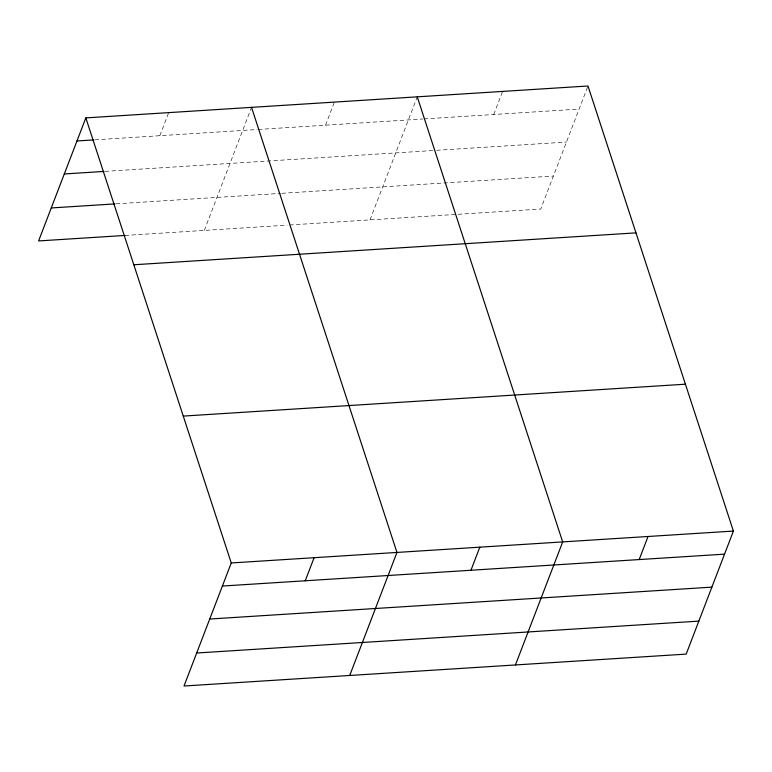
<?xml version="1.0" encoding="UTF-8"?>
<svg xmlns="http://www.w3.org/2000/svg" width="772" height="772" viewBox="0 0 772 772"><rect width="100%" height="100%" fill="white"/><g stroke="black" fill="none" stroke-linecap="round" stroke-linejoin="round"><path stroke-width="0.58" stroke-dasharray="3.86 2.9" d="M159.823 135.708L168.682 112.625M204.31 230.403L251.537 107.366M325.533 125.18L334.392 102.097M370.02 219.875L416.832 97.938M493.752 114.497L502.611 91.414M587.56 87.091L540.747 209.038L457.786 214.307M94.985 139.828L257.095 129.532M258.292 129.455L422.815 119.004M424.021 118.927L579.125 109.074M105.137 171.365L435.408 150.386M436.605 150.308L566.455 142.058M116.109 203.827L280.612 193.376M281.819 193.299L553.408 176.045M125.054 235.441L287.165 225.144M289.568 224.99L455.383 214.462"/><path stroke-width="1.16" d="M85.827 117.894L231.253 562.962L184.016 686.009L686.173 654.106L733.4 531.068L587.984 85.991L85.827 117.894L38.6 240.932L125.054 235.441M305.249 580.785L314.108 557.702M349.726 675.481L396.962 552.443L251.537 107.366M470.959 570.257L479.817 547.174M515.435 664.953L562.672 541.915L417.247 96.838M639.177 559.565L648.036 536.492M76.968 140.967L93.779 139.906M64.308 173.961L103.94 171.442M51.261 207.948L114.903 203.905M133.817 264.767L635.964 232.864M183.263 416.089L685.411 384.195M231.253 562.962L733.4 531.068M222.394 586.044L724.541 554.142M209.733 619.028L711.88 587.135M196.686 653.015L698.834 621.122"/></g></svg>
